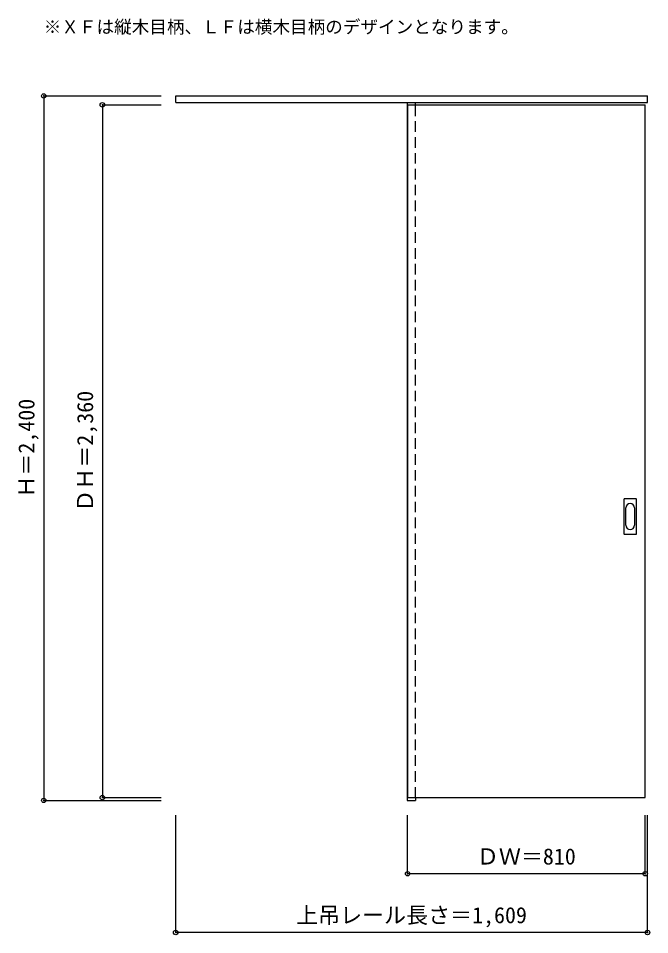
# Model space of a CAD drawing. Units: millimetres, scale not verified. Extents: x -1320 to 833, y -1372 to 1750.
import ezdxf
from ezdxf.enums import TextEntityAlignment as Align

# ---------------------------------------------------------------- set-up
doc = ezdxf.new("R2010")
doc.units = ezdxf.units.MM
doc.header["$LTSCALE"] = 30
doc.header["$PDMODE"] = 32
doc.header["$PDSIZE"] = 15
doc.linetypes.add('DASHED1', pattern=[1.8, 1.2, -0.6])
for name, color, linetype in [('0-0', 3, 'Continuous'), ('0-1_寸法', 4, 'Continuous'), ('0-2_文字', 7, 'Continuous')]:
    doc.layers.add(name, color=color, linetype=linetype)
doc.styles.add('ＭＳ ゴシック', font='')
doc.styles.get('ＭＳ ゴシック').set_extended_font_data('MS Gothic')

msp = doc.modelspace()

# ---------------------------------------------------------------- linework, layer by layer
at = {"layer": '0-0'}
for p, q in [((825.2, 1462.83), (825.2, 1485.83)), ((-783.8, 1462.83), (825.2, 1462.83)), ((6.2, 1462.83), (6.2, -914.17)), ((7.2, 1455.33), (7.2, -904.67)), ((7.2, 1455.33), (817.2, 1455.33)), ((34.2, 1455.33), (34.2, 1462.83)), ((817.2, -904.67), (817.2, 1455.33)), ((745.2, -6.67), (745.2, 112.33)), ((746.7, 113.83), (785.7, 113.83)), ((787.2, -6.67), (787.2, 112.33)), ((785.7, -8.17), (746.7, -8.17)), ((7.2, -904.67), (817.2, -904.67)), ((34.2, -904.67), (34.2, -914.17)), ((6.2, -914.17), (34.2, -914.17))]:
    msp.add_line(p, q, dxfattribs=at)
at = {"layer": '0-0', "color": 4, "linetype": 'DASHED1'}
for p, q in [((7.2, 1455.33), (7.2, 1451.33)), ((34.2, -904.67), (34.2, 1455.33))]:
    msp.add_line(p, q, dxfattribs=at)
at = {"layer": '0-0', "color": 7}
for p, q in [((751.2, 23.23), (751.2, 82.43)), ((781.2, 82.43), (781.2, 23.23))]:
    msp.add_line(p, q, dxfattribs=at)
at = {"layer": '0-0'}
msp.add_lwpolyline([(-783.8, 1462.83), (-783.8, 1485.83), (825.2, 1485.83)], dxfattribs=at)
for centre, start, end in [((746.7, 112.33), 90, 180), ((785.7, 112.33), 0, 90), ((746.7, -6.67), 180, 270), ((785.7, -6.67), 270, 0)]:
    msp.add_arc(centre, 1.5, start, end, dxfattribs=at)
at = {"layer": '0-0', "color": 7}
for centre, start, end in [((766.2, 82.43), 0, 180), ((766.2, 23.23), 180, 0)]:
    msp.add_arc(centre, 15, start, end, dxfattribs=at)
at = {"layer": '0-1_寸法'}
for p, q in [((-1233.8, 1485.83), (-1233.8, -914.17)), ((-1233.8, 1485.83), (-833.8, 1485.83)), ((-1033.8, 1455.33), (-1033.8, -904.67)), ((-1033.8, 1455.33), (-833.8, 1455.33)), ((-1033.8, -904.67), (-833.8, -904.67)), ((-1233.8, -914.17), (-833.8, -914.17)), ((-783.8, -1364.17), (-783.8, -964.17)), ((7.2, -1164.17), (7.2, -964.17)), ((817.2, -1164.17), (817.2, -964.17)), ((825.2, -1364.17), (825.2, -964.17)), ((817.2, -1164.17), (7.2, -1164.17)), ((825.2, -1364.17), (-783.8, -1364.17))]:
    msp.add_line(p, q, dxfattribs=at)
at = {"layer": '0-1_寸法', "color": 7}
for p in [(-1233.8, 1485.83), (-1033.8, 1455.33), (-1033.8, -904.67), (-1233.8, -914.17), (7.2, -1164.17), (817.2, -1164.17), (-783.8, -1364.17), (825.2, -1364.17)]:
    msp.add_point(p, dxfattribs=at)

# ---------------------------------------------------------------- texts
at = {"layer": '0-1_寸法', "color": 7, "style": 'ＭＳ ゴシック'}
for s, p in [('ＤＨ＝2,360', (-1048.8, 69.08)), ('Ｈ＝2,400', (-1248.8, 117.08))]:
    msp.add_text(s, height=54.99, rotation=90, dxfattribs=at).set_placement(p, align=Align.BOTTOM_LEFT)
for s, p in [('ＤＷ＝810', (243.45, -1149.17)), ('上吊レール長さ＝1,609', (-373.05, -1349.17))]:
    msp.add_text(s, height=54.99, dxfattribs=at).set_placement(p, align=Align.BOTTOM_LEFT)
at = {"layer": '0-2_文字', "style": 'ＭＳ ゴシック'}
msp.add_text('※ＸＦは縦木目柄、ＬＦは横木目柄のデザインとなります。', height=43.99, dxfattribs=at).set_placement((-1233.8, 1685.83), align=Align.BOTTOM_LEFT)

doc.saveas('drawing.dxf')
